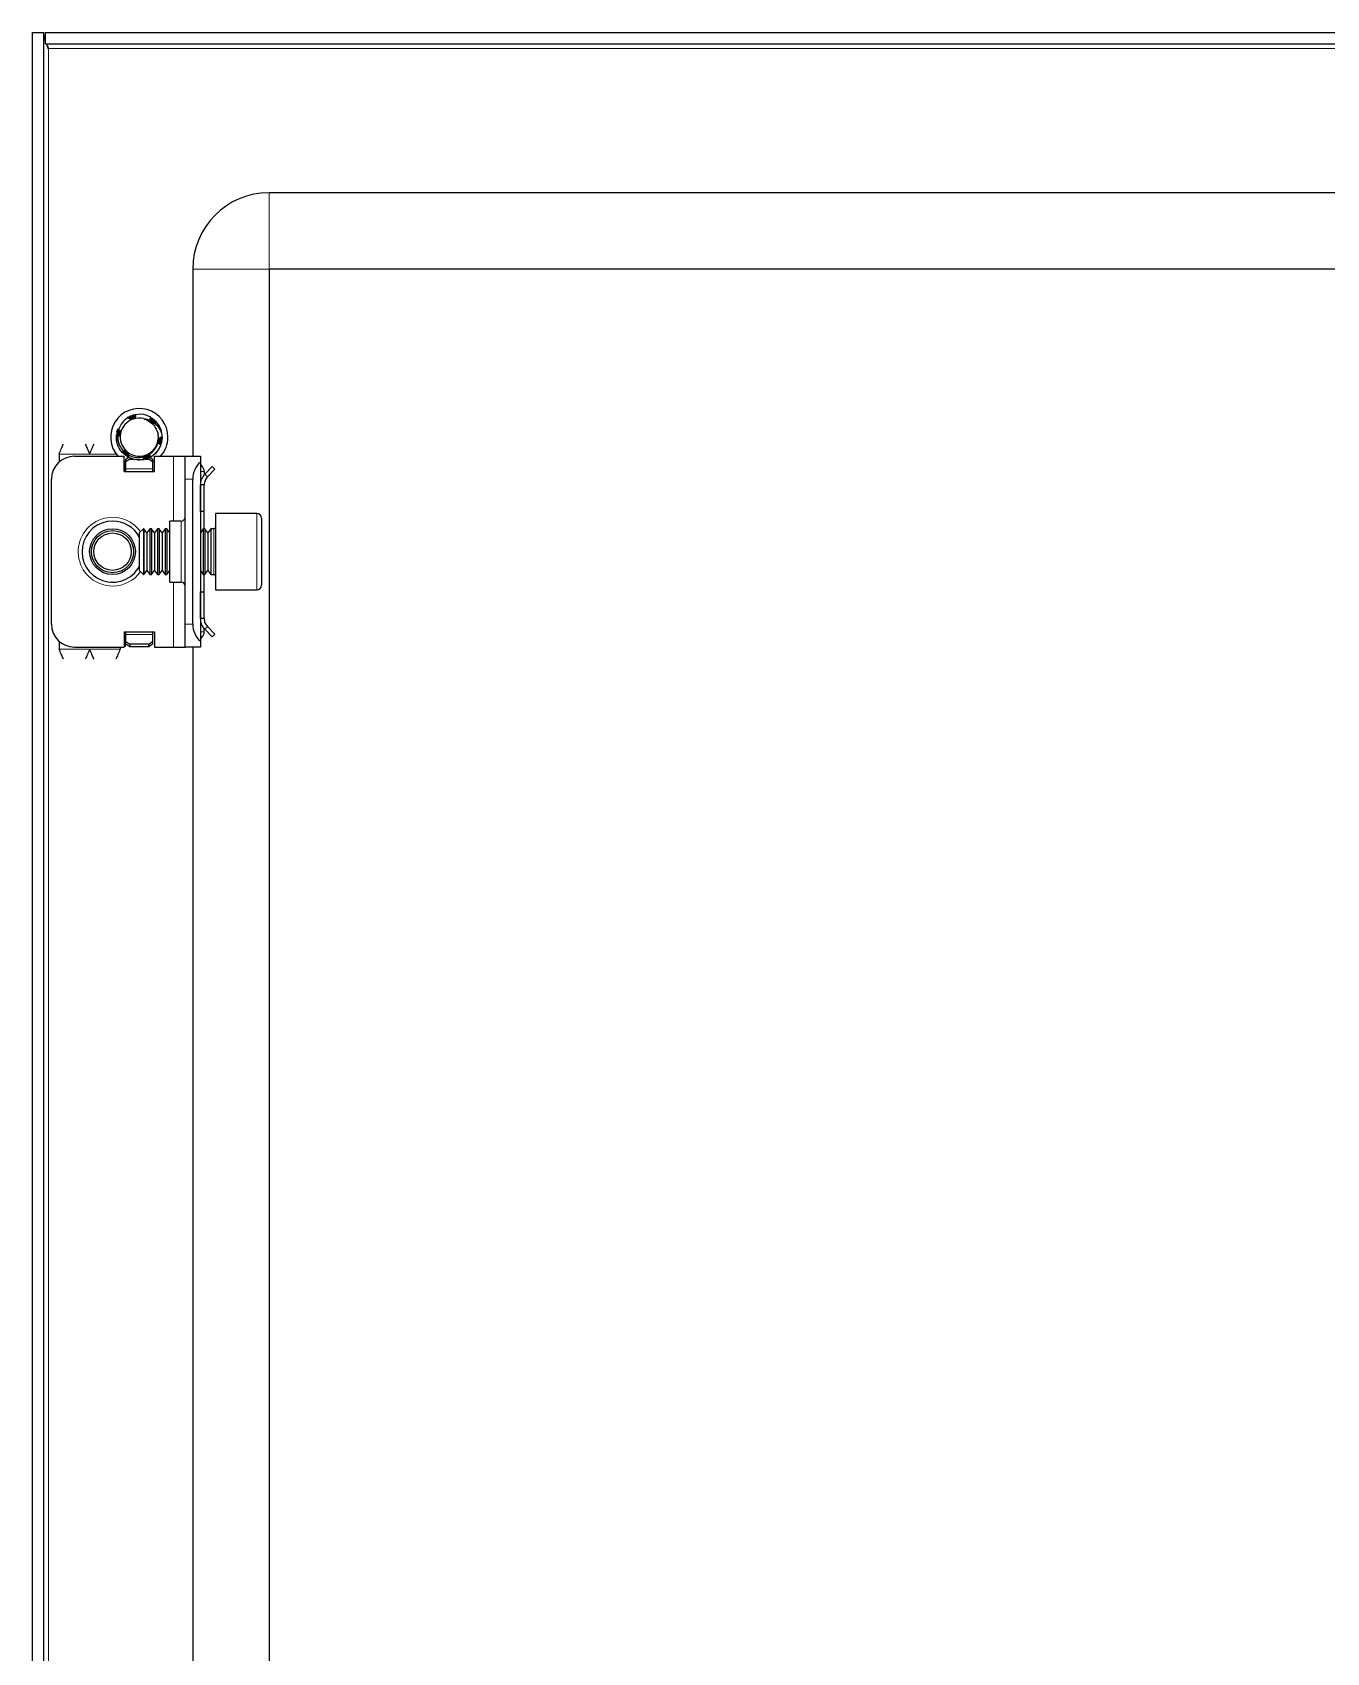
# Model space of a CAD drawing. Header units: millimetres. Extents: x -262 to 983, y -390 to 999.
# Drawn here: x 636.9 to 806.5, y 658.4 to 870.6 of the extents above; entities that cross this region are included whole.
import ezdxf

# ---------------------------------------------------------------- set-up
doc = ezdxf.new("R2010")
doc.units = ezdxf.units.MM

msp = doc.modelspace()

# ---------------------------------------------------------------- linework, layer by layer
at = {"color": 7, "linetype": 'Continuous', "lineweight": 25}
for p, q in [((636.93, 870.6), (638.43, 870.6)), ((636.93, -290.4), (636.93, 870.6)), ((638.43, -290.4), (638.43, 870.6)), ((638.63, 870.6), (981.23, 870.6)), ((638.63, 869.1), (638.63, 870.6)), ((638.63, 869.1), (981.23, 869.1)), ((951.93, 849.6), (667.93, 849.6)), ((657.93, 839.6), (657.93, 815.1)), ((667.93, 839.6), (667.93, -259.4)), ((951.93, 839.6), (667.93, 839.6)), ((649.31, 820.12), (649.51, 820.24)), ((649.48, 820.23), (649.44, 820.2)), ((649.48, 820.16), (649.44, 820.2)), ((649.48, 820.23), (649.71, 820.31)), ((649.66, 820.32), (649.62, 820.3)), ((649.86, 820.4), (649.81, 820.38)), ((649.86, 820.4), (650.08, 820.47)), ((650.05, 820.47), (650, 820.45)), ((650.24, 820.52), (650.19, 820.51)), ((651.13, 820.59), (650.38, 820.52)), ((652.62, 820.08), (652.58, 820.1)), ((652.79, 819.95), (652.75, 819.98)), ((652.95, 819.82), (652.91, 819.85)), ((653.09, 819.68), (653.06, 819.71)), ((653.09, 819.68), (653.21, 819.55)), ((653.2, 819.56), (653.19, 819.58)), ((647.93, 817.69), (647.96, 817.95)), ((647.93, 817.49), (647.96, 817.73)), ((647.93, 817.69), (647.93, 817.64)), ((647.93, 817.49), (647.93, 817.44)), ((647.94, 817.9), (647.94, 817.85)), ((647.95, 817.29), (647.95, 817.24)), ((647.97, 818.11), (647.96, 818.06)), ((647.97, 817.1), (647.98, 817.05)), ((648.01, 818.3), (648, 818.26)), ((648.01, 818.3), (648.09, 818.54)), ((648.01, 816.92), (648.02, 816.87)), ((648.06, 818.49), (648.05, 818.45)), ((653.22, 818.47), (653.39, 818.06)), ((653.92, 817.4), (653.86, 817.09)), ((653.87, 816.99), (653.88, 817.04)), ((653.9, 817.2), (653.91, 817.25)), ((653.92, 817.4), (653.93, 817.45)), ((653.93, 817.6), (653.93, 817.6)), ((640.43, 815.35), (640.43, 814.34)), ((642.43, 815.1), (648.93, 815.1)), ((648.06, 816.74), (648.07, 816.69)), ((648.11, 816.56), (648.12, 816.55)), ((648.7, 815.59), (648.73, 815.56)), ((648.84, 815.45), (648.87, 815.42)), ((648.93, 813.1), (648.93, 815.1)), ((648.99, 815.31), (649.03, 815.28)), ((649.15, 815.19), (649.19, 815.16)), ((649.18, 814.72), (649.52, 814.96)), ((649.32, 815.07), (649.36, 815.04)), ((649.5, 814.96), (649.36, 815.08)), ((649.5, 814.96), (649.5, 815.07)), ((649.5, 814.96), (649.54, 814.94)), ((650.03, 814.74), (649.83, 814.84)), ((649.85, 814.8), (649.9, 814.78)), ((651.91, 814.76), (651.72, 814.72)), ((652.27, 815.01), (652.68, 814.72)), ((652.93, 813.1), (652.93, 815.1)), ((652.93, 815.1), (655.43, 815.1)), ((653.2, 815.63), (653.03, 815.51)), ((653.17, 815.67), (653.05, 815.48)), ((653.7, 816.48), (653.6, 816.3)), ((653.71, 816.48), (653.61, 816.3)), ((653.76, 816.62), (653.78, 816.66)), ((653.82, 816.8), (653.83, 816.85)), ((655.43, 815.1), (656.93, 815.1)), ((656.93, 812.1), (656.93, 815.1)), ((656.93, 815.1), (658.93, 815.1)), ((658.93, 815.1), (658.93, 814.34)), ((649.13, 814.31), (648.93, 814.43)), ((648.93, 813.1), (652.93, 813.1)), ((649.13, 813.1), (649.13, 814.31)), ((649.68, 814.72), (649.18, 814.37)), ((649.18, 814.37), (649.18, 814.72)), ((649.18, 813.45), (649.18, 814.37)), ((649.18, 813.1), (649.18, 813.45)), ((649.68, 814.72), (650.08, 814.72)), ((650.03, 814.74), (650.07, 814.72)), ((650.21, 814.69), (650.25, 814.68)), ((651.38, 814.64), (651.2, 814.61)), ((651.53, 814.66), (651.57, 814.67)), ((651.77, 814.72), (652.18, 814.72)), ((652.68, 814.37), (652.18, 814.72)), ((652.68, 814.72), (652.68, 814.37)), ((652.93, 814.43), (652.68, 814.28)), ((652.68, 814.37), (652.68, 813.45)), ((652.68, 813.45), (652.68, 813.1)), ((658.93, 814.34), (658.93, 790.86)), ((658.93, 814.01), (659.14, 813.81)), ((659.43, 813.1), (659.43, 812.64)), ((659.51, 812.76), (660.49, 813.74)), ((659.87, 812.41), (659.51, 812.76)), ((659.87, 812.41), (660.84, 813.39)), ((660.49, 813.74), (660.84, 813.39)), ((639.43, 793.1), (639.43, 812.1)), ((656.93, 793.1), (656.93, 812.1)), ((657.93, 793.1), (657.93, 812.1)), ((659.43, 811.35), (658.93, 811.35)), ((658.93, 807.85), (658.93, 811.35)), ((659.43, 807.85), (659.43, 811.35)), ((656.43, 806.6), (654.93, 806.6)), ((654.93, 798.6), (654.93, 806.6)), ((659.43, 807.85), (658.93, 807.85)), ((659.43, 805.6), (659.43, 807.85)), ((666.33, 807.6), (660.93, 807.6)), ((660.93, 807.6), (660.93, 799.91)), ((666.93, 807), (666.93, 800.23)), ((651.48, 805.6), (650.93, 805.05)), ((650.93, 805.05), (650.93, 801.28)), ((651.54, 805.6), (651.48, 805.6)), ((651.48, 805.6), (651.48, 800.98)), ((651.93, 805.05), (651.54, 805.6)), ((651.54, 805.6), (651.54, 805.13)), ((651.54, 805.13), (651.54, 799.6)), ((652.32, 805.6), (651.93, 805.05)), ((651.93, 805.05), (651.93, 804.66)), ((651.93, 804.66), (651.93, 800.15)), ((652.54, 805.6), (652.32, 805.6)), ((652.32, 805.6), (652.32, 805.13)), ((652.32, 805.13), (652.32, 799.6)), ((652.93, 805.05), (652.54, 805.6)), ((652.54, 805.6), (652.54, 805.13)), ((652.54, 805.13), (652.54, 799.6)), ((653.32, 805.6), (652.93, 805.05)), ((652.93, 805.05), (652.93, 804.66)), ((652.93, 804.66), (652.93, 800.15)), ((653.54, 805.6), (653.32, 805.6)), ((653.32, 805.6), (653.32, 805.13)), ((653.32, 805.13), (653.32, 799.6)), ((653.93, 805.05), (653.54, 805.6)), ((653.54, 805.6), (653.54, 805.13)), ((653.54, 805.13), (653.54, 799.6)), ((654.32, 805.6), (653.93, 805.05)), ((653.93, 805.05), (653.93, 804.66)), ((653.93, 804.66), (653.93, 800.15)), ((654.54, 805.6), (654.32, 805.6)), ((654.32, 805.6), (654.32, 805.13)), ((654.32, 805.13), (654.32, 799.6)), ((654.93, 805.05), (654.54, 805.6)), ((654.54, 805.6), (654.54, 805.13)), ((654.54, 805.13), (654.54, 799.6)), ((659.32, 805.6), (658.93, 805.05)), ((659.54, 805.6), (659.32, 805.6)), ((659.32, 805.6), (659.32, 805.13)), ((659.32, 805.13), (659.32, 799.6)), ((659.93, 805.05), (659.54, 805.6)), ((659.54, 805.6), (659.54, 805.13)), ((659.54, 805.13), (659.54, 799.6)), ((660.32, 805.6), (659.93, 805.05)), ((659.93, 805.05), (659.93, 804.66)), ((659.93, 804.66), (659.93, 800.15)), ((660.68, 805.6), (660.32, 805.6)), ((660.32, 805.6), (660.32, 805.13)), ((660.32, 805.13), (660.32, 799.6)), ((650.93, 801.28), (650.93, 800.15)), ((650.93, 800.15), (651.48, 799.6)), ((651.48, 800.98), (651.48, 799.6)), ((651.54, 799.6), (651.93, 800.15)), ((651.93, 800.15), (652.32, 799.6)), ((652.54, 799.6), (652.93, 800.15)), ((652.93, 800.15), (653.32, 799.6)), ((653.54, 799.6), (653.93, 800.15)), ((653.93, 800.15), (654.32, 799.6)), ((654.54, 799.6), (654.93, 800.15)), ((658.93, 800.15), (659.32, 799.6)), ((659.54, 799.6), (659.93, 800.15)), ((659.93, 800.15), (660.32, 799.6)), ((660.93, 799.91), (660.93, 797.6)), ((666.93, 800.23), (666.93, 798.2)), ((651.48, 799.6), (651.54, 799.6)), ((652.32, 799.6), (652.54, 799.6)), ((653.32, 799.6), (653.54, 799.6)), ((654.32, 799.6), (654.54, 799.6)), ((654.93, 798.6), (656.43, 798.6)), ((659.32, 799.6), (659.54, 799.6)), ((659.43, 797.35), (659.43, 799.6)), ((660.32, 799.6), (660.68, 799.6)), ((658.93, 797.35), (659.43, 797.35)), ((658.93, 793.85), (658.93, 797.35)), ((659.43, 793.85), (659.43, 797.35)), ((660.93, 797.6), (666.33, 797.6)), ((659.43, 793.85), (658.93, 793.85)), ((648.93, 792.1), (648.93, 790.1)), ((648.93, 792.1), (652.93, 792.1)), ((649.13, 790.22), (649.13, 792.1)), ((649.18, 791.75), (649.18, 792.1)), ((649.18, 790.83), (649.18, 791.75)), ((652.68, 792.1), (652.68, 791.75)), ((652.68, 791.75), (652.68, 790.83)), ((652.93, 792.1), (652.93, 790.1)), ((656.93, 790.1), (656.93, 793.1)), ((659.43, 792.1), (659.43, 792.49)), ((659.87, 792.79), (659.51, 792.44)), ((659.51, 792.44), (660.49, 791.46)), ((659.87, 792.79), (660.84, 791.81)), ((660.49, 791.46), (660.84, 791.81)), ((640.43, 790.86), (640.43, 789.85)), ((642.43, 790.1), (648.93, 790.1)), ((648.43, 790.1), (648.43, 789.85)), ((648.93, 790.22), (649.13, 790.22)), ((649.18, 790.48), (649.18, 790.83)), ((649.18, 790.83), (649.68, 790.48)), ((649.68, 790.13), (649.18, 790.48)), ((649.68, 790.48), (649.68, 790.13)), ((652.18, 790.48), (649.68, 790.48)), ((652.18, 790.13), (649.68, 790.13)), ((652.18, 790.48), (652.68, 790.83)), ((652.18, 790.13), (652.18, 790.48)), ((652.68, 790.48), (652.18, 790.13)), ((652.68, 790.83), (652.68, 790.48)), ((652.93, 790.1), (655.43, 790.1)), ((655.43, 790.1), (656.93, 790.1)), ((658.93, 790.1), (656.93, 790.1)), ((657.93, 790.1), (657.93, 302.6)), ((659.14, 791.39), (658.93, 791.19)), ((658.93, 790.86), (658.93, 790.1))]:
    msp.add_line(p, q, dxfattribs=at)
at = {"color": 8, "linetype": 'Continuous', "lineweight": 18}
for p, q in [((639.03, -288.3), (639.03, 868.5)), ((639.03, 868.5), (980.83, 868.5)), ((667.93, 839.6), (667.93, 849.6)), ((667.93, 839.6), (657.93, 839.6)), ((640.43, 815.35), (644.43, 815.35)), ((644.43, 815.35), (647.93, 815.35)), ((655.43, 806.6), (655.43, 815.1)), ((652.68, 813.45), (649.18, 813.45)), ((658.93, 813.6), (659.14, 813.81)), ((658.93, 813.1), (659.43, 813.1)), ((657.93, 812.1), (656.93, 812.1)), ((656.43, 798.6), (656.43, 806.6)), ((666.33, 799.91), (666.33, 807.6)), ((660.68, 799.6), (660.68, 805.6)), ((666.33, 797.6), (666.33, 799.91)), ((655.43, 790.1), (655.43, 798.6)), ((649.18, 791.75), (652.68, 791.75)), ((656.93, 793.1), (657.93, 793.1)), ((658.93, 792.1), (659.43, 792.1)), ((658.93, 791.6), (659.14, 791.39)), ((640.43, 789.85), (644.43, 789.85)), ((648.43, 789.85), (644.43, 789.85))]:
    msp.add_line(p, q, dxfattribs=at)
at = {"color": 7, "linetype": 'Continuous', "lineweight": 25}
for radius in [3, 2.76, 2.45]:
    msp.add_circle((647.43, 802.6), radius, dxfattribs=at)
for centre, radius, start, end in [((667.93, 839.6), 10, 90, 180), ((650.93, 817.6), 3.75, 0, 221.8103), ((650.93, 817.6), 2.5, 108.5944, 168.5944), ((650.93, 817.6), 2.5, 75.8881, 108.5944), ((650.93, 817.6), 3, 59.9286, 86.2193), ((650.93, 817.6), 3, 360, 40.7437), ((650.93, 817.6), 2.5, 168.5944, 228.5944), ((650.93, 817.6), 2.5, 288.5944, 348.5944), ((650.93, 817.6), 2.5, 348.5944, 10.5165), ((650.93, 817.6), 3.75, 318.1897, 0), ((642.43, 812.1), 3, 90, 180), ((650.93, 817.6), 2.5, 228.5944, 288.5944), ((660.93, 812.1), 3, 131.8103, 180), ((658.43, 813.1), 1, 360, 45), ((647.43, 802.6), 4, 90, 331.045), ((647.43, 802.6), 4, 28.955, 90), ((656.43, 807.1), 0.5, 270, 0), ((666.33, 807), 0.6, 0, 90), ((660.68, 805.85), 0.25, 270, 0), ((656.43, 798.1), 0.5, 0, 90), ((660.68, 799.35), 0.25, 0, 90), ((666.33, 798.2), 0.6, 270, 360), ((642.43, 793.1), 3, 180, 270), ((660.93, 793.1), 3, 180, 228.1897), ((658.43, 792.1), 1, 315, 0)]:
    msp.add_arc(centre, radius, start, end, dxfattribs=at)
at = {"color": 8, "linetype": 'Continuous', "lineweight": 18}
for start, end in [(35.4622, 270), (270, 324.5378)]:
    msp.add_arc((647.43, 802.6), 4.5, start, end, dxfattribs=at)
at = {"color": 7, "linetype": 'Continuous', "lineweight": 25}
for points, knots in [([(638.63, 869.49), (638.62, 869.52), (638.48, 869.89), (638.45, 870.26), (638.43, 870.6)], [0, 0, 0, 0, 0.09093, 1, 1, 1, 1]), ([(639.03, 868.5), (638.94, 868.68), (638.85, 868.88), (638.78, 869.08), (638.77, 869.1)], [0, 0, 0, 0, 0.908361, 1, 1, 1, 1]), ([(649.47, 820.15), (649.39, 820.1), (649.05, 819.87), (648.55, 819.37), (648.33, 818.81), (648.23, 818.57)], [0, 0, 0, 0, 0.128781, 0.613629, 1, 1, 1, 1]), ([(650.13, 819.97), (650.12, 819.97), (650.07, 819.95), (649.99, 819.94), (649.9, 819.94), (649.81, 819.95), (649.72, 819.98), (649.64, 820.01), (649.56, 820.06), (649.51, 820.11), (649.48, 820.14), (649.47, 820.15)], [0, 0, 0, 0, 0.0429601, 0.1733, 0.2742626, 0.4010814, 0.5277159, 0.6542588, 0.7807587, 0.9368521, 1, 1, 1, 1]), ([(649.48, 820.23), (649.51, 820.21), (649.57, 820.17), (649.64, 820.1), (649.68, 820.04), (649.7, 820), (649.7, 819.99)], [0, 0, 0, 0, 0.319514, 0.608493, 0.891527, 1, 1, 1, 1]), ([(649.77, 819.96), (649.77, 819.96), (649.77, 820), (649.76, 820.07), (649.73, 820.16), (649.68, 820.24), (649.64, 820.28), (649.62, 820.3)], [0, 0, 0, 0, 0.0027902, 0.269575, 0.5363706, 0.7654988, 1, 1, 1, 1]), ([(649.66, 820.32), (649.69, 820.3), (649.75, 820.26), (649.81, 820.18), (649.85, 820.1), (649.88, 820.02), (649.88, 819.97), (649.88, 819.94)], [0, 0, 0, 0, 0.234253, 0.442787, 0.646465, 0.841043, 1, 1, 1, 1]), ([(649.92, 819.94), (649.92, 819.97), (649.93, 820.03), (649.92, 820.13), (649.9, 820.22), (649.86, 820.31), (649.83, 820.36), (649.81, 820.38)], [0, 0, 0, 0, 0.181695, 0.396783, 0.61186, 0.803681, 1, 1, 1, 1]), ([(649.86, 820.4), (649.88, 820.38), (649.93, 820.33), (649.98, 820.25), (650.01, 820.16), (650.03, 820.08), (650.03, 820.01), (650.02, 819.96), (650.02, 819.95)], [0, 0, 0, 0, 0.208724, 0.39105, 0.568219, 0.73683, 0.894853, 1, 1, 1, 1]), ([(650.04, 819.95), (650.04, 819.96), (650.06, 820), (650.08, 820.07), (650.08, 820.17), (650.07, 820.27), (650.05, 820.37), (650.02, 820.42), (650, 820.45)], [0, 0, 0, 0, 0.043388, 0.23288, 0.422274, 0.611632, 0.803279, 1, 1, 1, 1]), ([(650.05, 820.47), (650.07, 820.44), (650.11, 820.39), (650.15, 820.3), (650.17, 820.22), (650.17, 820.13), (650.16, 820.06), (650.14, 820), (650.13, 819.98), (650.12, 819.97)], [0, 0, 0, 0, 0.198483, 0.367712, 0.531083, 0.685778, 0.830503, 0.965152, 1, 1, 1, 1]), ([(650.38, 820.52), (650.39, 820.51), (650.41, 820.46), (650.43, 820.39), (650.43, 820.3), (650.41, 820.23), (650.37, 820.15), (650.31, 820.07), (650.22, 820), (650.16, 819.98), (650.13, 819.97)], [0, 0, 0, 0, 0.098631, 0.238541, 0.378532, 0.49895, 0.601027, 0.777401, 0.9101, 1, 1, 1, 1]), ([(650.15, 819.99), (650.16, 820.01), (650.19, 820.06), (650.22, 820.15), (650.24, 820.25), (650.24, 820.37), (650.21, 820.46), (650.19, 820.51)], [0, 0, 0, 0, 0.13286, 0.29106, 0.491007, 0.69089, 1, 1, 1, 1]), ([(650.24, 820.52), (650.25, 820.49), (650.28, 820.44), (650.31, 820.36), (650.31, 820.27), (650.31, 820.2), (650.28, 820.1), (650.24, 820.04), (650.21, 820.01)], [0, 0, 0, 0, 0.16279, 0.324686, 0.479688, 0.626058, 0.76302, 1, 1, 1, 1]), ([(650.23, 820.02), (650.24, 820.02), (650.27, 820.05), (650.3, 820.11), (650.34, 820.19), (650.38, 820.28), (650.39, 820.37), (650.39, 820.46), (650.38, 820.5), (650.38, 820.52)], [0, 0, 0, 0, 0.036757, 0.196192, 0.355485, 0.51469, 0.719746, 0.882005, 1, 1, 1, 1]), ([(651.54, 820.02), (651.82, 819.97), (652.12, 819.92), (652.39, 819.79), (652.39, 819.79)], [0, 0, 0, 0, 0.965671, 1, 1, 1, 1]), ([(651.54, 820.02), (651.63, 819.99), (651.77, 819.93), (651.9, 819.86), (651.94, 819.83)], [0, 0, 0, 0, 0.681733, 1, 1, 1, 1]), ([(651.94, 819.83), (652.01, 819.8), (652.33, 819.64), (652.84, 819.22), (653.09, 818.72), (653.22, 818.47)], [0, 0, 0, 0, 0.130652, 0.560007, 1, 1, 1, 1]), ([(652.39, 819.79), (652.39, 819.8), (652.38, 819.85), (652.37, 819.92), (652.37, 820.01), (652.39, 820.11), (652.42, 820.17), (652.43, 820.2)], [0, 0, 0, 0, 0.113604, 0.31095, 0.508229, 0.75166, 1, 1, 1, 1]), ([(652.45, 820.19), (652.45, 820.15), (652.45, 820.08), (652.42, 819.98), (652.4, 819.92), (652.38, 819.9), (652.38, 819.9)], [0, 0, 0, 0, 0.357139, 0.680979, 0.998183, 1, 1, 1, 1]), ([(652.39, 819.81), (652.41, 819.83), (652.46, 819.87), (652.51, 819.94), (652.56, 820.02), (652.57, 820.07), (652.58, 820.1)], [0, 0, 0, 0, 0.228254, 0.510351, 0.752319, 1, 1, 1, 1]), ([(653, 819.38), (652.98, 819.38), (652.94, 819.37), (652.85, 819.36), (652.75, 819.37), (652.66, 819.41), (652.58, 819.46), (652.5, 819.55), (652.43, 819.66), (652.41, 819.75), (652.39, 819.79)], [0, 0, 0, 0, 0.0736464, 0.1695635, 0.351373, 0.4388934, 0.519676, 0.6829056, 0.8511995, 1, 1, 1, 1]), ([(652.62, 820.08), (652.62, 820.04), (652.61, 819.97), (652.58, 819.88), (652.53, 819.8), (652.48, 819.74), (652.44, 819.71), (652.42, 819.7)], [0, 0, 0, 0, 0.240212, 0.454711, 0.664287, 0.864517, 1, 1, 1, 1]), ([(652.44, 819.66), (652.46, 819.67), (652.52, 819.7), (652.6, 819.76), (652.66, 819.82), (652.72, 819.9), (652.74, 819.96), (652.75, 819.98)], [0, 0, 0, 0, 0.172104, 0.391099, 0.610089, 0.802801, 1, 1, 1, 1]), ([(652.79, 819.95), (652.78, 819.92), (652.77, 819.85), (652.72, 819.76), (652.67, 819.69), (652.61, 819.64), (652.55, 819.6), (652.5, 819.59), (652.49, 819.58)], [0, 0, 0, 0, 0.209239, 0.392702, 0.571062, 0.740844, 0.899958, 1, 1, 1, 1]), ([(652.5, 819.56), (652.51, 819.56), (652.55, 819.57), (652.63, 819.59), (652.72, 819.64), (652.79, 819.7), (652.86, 819.77), (652.89, 819.82), (652.91, 819.85)], [0, 0, 0, 0, 0.0505, 0.241124, 0.431653, 0.622154, 0.808692, 1, 1, 1, 1]), ([(652.95, 819.82), (652.94, 819.79), (652.91, 819.72), (652.86, 819.65), (652.8, 819.58), (652.73, 819.54), (652.65, 819.51), (652.6, 819.49), (652.57, 819.49), (652.56, 819.49)], [0, 0, 0, 0, 0.198035, 0.367663, 0.531495, 0.686664, 0.831818, 0.981917, 1, 1, 1, 1]), ([(652.58, 819.48), (652.58, 819.48), (652.61, 819.48), (652.68, 819.49), (652.77, 819.51), (652.85, 819.54), (652.92, 819.58), (653, 819.64), (653.04, 819.69), (653.06, 819.71)], [0, 0, 0, 0, 0.018281, 0.175639, 0.332896, 0.490097, 0.647274, 0.821632, 1, 1, 1, 1]), ([(653.09, 819.68), (653.08, 819.66), (653.05, 819.6), (652.99, 819.54), (652.92, 819.49), (652.85, 819.45), (652.77, 819.43), (652.7, 819.42), (652.65, 819.43), (652.62, 819.44)], [0, 0, 0, 0, 0.159446, 0.318034, 0.469983, 0.61348, 0.747649, 0.872856, 1, 1, 1, 1]), ([(652.64, 819.43), (652.67, 819.42), (652.73, 819.41), (652.81, 819.41), (652.89, 819.42), (652.97, 819.44), (653.08, 819.49), (653.15, 819.54), (653.19, 819.58)], [0, 0, 0, 0, 0.149407, 0.278563, 0.407661, 0.536722, 0.727045, 1, 1, 1, 1]), ([(653.2, 819.56), (653.19, 819.53), (653.15, 819.49), (653.09, 819.43), (653.04, 819.4), (653, 819.38), (653, 819.38)], [0, 0, 0, 0, 0.315056, 0.630194, 0.945514, 1, 1, 1, 1]), ([(653, 819.38), (653.02, 819.36), (653.27, 819.14), (653.61, 818.68), (653.86, 818.07), (653.91, 817.72), (653.93, 817.6)], [0, 0, 0, 0, 0.050685, 0.485619, 0.826643, 1, 1, 1, 1]), ([(647.93, 817.69), (647.96, 817.71), (648.02, 817.74), (648.12, 817.76), (648.21, 817.77), (648.26, 817.76), (648.28, 817.76)], [0, 0, 0, 0, 0.2937792, 0.5589816, 0.8184942, 1, 1, 1, 1]), ([(648.16, 817.67), (648.14, 817.67), (648.09, 817.68), (648.01, 817.67), (647.96, 817.65), (647.93, 817.64)], [0, 0, 0, 0, 0.236131, 0.613435, 1, 1, 1, 1]), ([(648.7, 815.59), (648.58, 815.74), (648.3, 816.09), (648.01, 816.75), (647.96, 817.26), (647.93, 817.51)], [0, 0, 0, 0, 0.274163, 0.639603, 1, 1, 1, 1]), ([(647.94, 817.9), (647.98, 817.91), (648.04, 817.94), (648.14, 817.95), (648.23, 817.95), (648.31, 817.93), (648.37, 817.91), (648.39, 817.89), (648.39, 817.89)], [0, 0, 0, 0, 0.227908, 0.430276, 0.627707, 0.816134, 0.99284, 1, 1, 1, 1]), ([(648.32, 817.8), (648.32, 817.8), (648.28, 817.83), (648.21, 817.85), (648.12, 817.87), (648.03, 817.87), (647.97, 817.86), (647.94, 817.85)], [0, 0, 0, 0, 0.0501556, 0.3045132, 0.5588802, 0.7769031, 1, 1, 1, 1]), ([(648.04, 816.86), (648.02, 816.9), (647.96, 817.05), (647.95, 817.21), (647.94, 817.33)], [0, 0, 0, 0, 0.28291, 1, 1, 1, 1]), ([(648.41, 817.92), (648.38, 817.94), (648.33, 817.98), (648.24, 818.02), (648.15, 818.05), (648.06, 818.06), (647.99, 818.06), (647.96, 818.06)], [0, 0, 0, 0, 0.19243, 0.403622, 0.614801, 0.805152, 1, 1, 1, 1]), ([(647.97, 818.11), (648.01, 818.11), (648.07, 818.13), (648.17, 818.13), (648.26, 818.12), (648.33, 818.09), (648.4, 818.05), (648.43, 818.02), (648.45, 818)], [0, 0, 0, 0, 0.205811, 0.38496, 0.558827, 0.724121, 0.878934, 1, 1, 1, 1]), ([(648.43, 818.05), (648.41, 818.07), (648.37, 818.12), (648.29, 818.18), (648.2, 818.22), (648.1, 818.25), (648.04, 818.26), (648, 818.26)], [0, 0, 0, 0, 0.183111, 0.381533, 0.579913, 0.787111, 1, 1, 1, 1]), ([(648.01, 818.3), (648.05, 818.31), (648.11, 818.32), (648.21, 818.3), (648.29, 818.28), (648.36, 818.24), (648.42, 818.19), (648.45, 818.15), (648.46, 818.13)], [0, 0, 0, 0, 0.207037, 0.38272, 0.55212, 0.712365, 0.86221, 1, 1, 1, 1]), ([(648.47, 818.14), (648.46, 818.16), (648.44, 818.2), (648.38, 818.27), (648.31, 818.34), (648.23, 818.39), (648.14, 818.43), (648.08, 818.44), (648.05, 818.45)], [0, 0, 0, 0, 0.112687, 0.266978, 0.464332, 0.661607, 0.829157, 1, 1, 1, 1]), ([(648.06, 818.43), (648.06, 818.45), (648.08, 818.57), (648.13, 818.67), (648.17, 818.75)], [0, 0, 0, 0, 0.218168, 1, 1, 1, 1]), ([(648.06, 818.49), (648.09, 818.49), (648.15, 818.49), (648.24, 818.47), (648.31, 818.43), (648.38, 818.38), (648.43, 818.32), (648.46, 818.27), (648.48, 818.23), (648.48, 818.21)], [0, 0, 0, 0, 0.164802, 0.328662, 0.485343, 0.633184, 0.771489, 0.900657, 1, 1, 1, 1]), ([(648.48, 818.09), (648.47, 818.07), (648.45, 817.99), (648.4, 817.89), (648.33, 817.8), (648.26, 817.74), (648.19, 817.69), (648.14, 817.66), (648.1, 817.64), (648.09, 817.64)], [0, 0, 0, 0, 0.125166, 0.336769, 0.488675, 0.640371, 0.791962, 0.943503, 1, 1, 1, 1]), ([(648.09, 817.64), (648.1, 817.57), (648.11, 817.17), (648.29, 816.5), (648.66, 816.03), (648.83, 815.8)], [0, 0, 0, 0, 0.108003, 0.585763, 1, 1, 1, 1]), ([(648.23, 818.57), (648.23, 818.57), (648.26, 818.56), (648.31, 818.53), (648.38, 818.48), (648.42, 818.43), (648.46, 818.35), (648.49, 818.25), (648.49, 818.15), (648.48, 818.1), (648.48, 818.09)], [0, 0, 0, 0, 0.022761, 0.192243, 0.346896, 0.477535, 0.588677, 0.783334, 0.968624, 1, 1, 1, 1]), ([(648.5, 818.17), (648.49, 818.2), (648.48, 818.26), (648.44, 818.35), (648.39, 818.42), (648.33, 818.49), (648.28, 818.54), (648.24, 818.56), (648.23, 818.57)], [0, 0, 0, 0, 0.182737, 0.363423, 0.543947, 0.724373, 0.904747, 1, 1, 1, 1]), ([(652.09, 815.24), (652.15, 815.28), (652.47, 815.46), (652.97, 815.93), (653.28, 816.51), (653.36, 816.85), (653.38, 816.91)], [0, 0, 0, 0, 0.104785, 0.513079, 0.918136, 1, 1, 1, 1]), ([(653.38, 816.91), (653.37, 816.95), (653.36, 817.01), (653.37, 817.08), (653.38, 817.11)], [0, 0, 0, 0, 0.544473, 1, 1, 1, 1]), ([(653.82, 816.8), (653.79, 816.8), (653.73, 816.8), (653.64, 816.81), (653.56, 816.84), (653.5, 816.89), (653.44, 816.94), (653.4, 816.99), (653.38, 817.03), (653.37, 817.05)], [0, 0, 0, 0, 0.165667, 0.330522, 0.488809, 0.638525, 0.778629, 0.909213, 1, 1, 1, 1]), ([(653.76, 816.62), (653.74, 816.62), (653.68, 816.63), (653.6, 816.66), (653.53, 816.7), (653.47, 816.76), (653.43, 816.82), (653.39, 816.88), (653.37, 816.93), (653.37, 816.97), (653.37, 816.98)], [0, 0, 0, 0, 0.154027, 0.307095, 0.452862, 0.590123, 0.718565, 0.838856, 0.95247, 1, 1, 1, 1]), ([(653.38, 817.11), (653.38, 817.11), (653.39, 817.16), (653.41, 817.22), (653.43, 817.26), (653.44, 817.27)], [0, 0, 0, 0, 0.157682, 0.80304, 1, 1, 1, 1]), ([(653.44, 817.27), (653.44, 817.38), (653.46, 817.64), (653.41, 817.9), (653.39, 818.06)], [0, 0, 0, 0, 0.408521, 1, 1, 1, 1]), ([(653.4, 817.1), (653.42, 817.08), (653.45, 817.04), (653.51, 816.98), (653.58, 816.93), (653.66, 816.89), (653.74, 816.86), (653.8, 816.85), (653.83, 816.85)], [0, 0, 0, 0, 0.137266, 0.30795, 0.478578, 0.649185, 0.822833, 1, 1, 1, 1]), ([(653.4, 816.96), (653.41, 816.95), (653.43, 816.91), (653.48, 816.84), (653.55, 816.77), (653.63, 816.72), (653.7, 816.68), (653.75, 816.67), (653.78, 816.66)], [0, 0, 0, 0, 0.076151, 0.276704, 0.47712, 0.677473, 0.837574, 1, 1, 1, 1]), ([(653.41, 817.25), (653.42, 817.24), (653.45, 817.2), (653.51, 817.15), (653.6, 817.1), (653.69, 817.06), (653.78, 817.04), (653.84, 817.04), (653.88, 817.04)], [0, 0, 0, 0, 0.069872, 0.258455, 0.446951, 0.635422, 0.81547, 1, 1, 1, 1]), ([(653.87, 816.99), (653.83, 816.99), (653.77, 816.98), (653.67, 816.98), (653.59, 817), (653.51, 817.04), (653.45, 817.08), (653.42, 817.11), (653.41, 817.13)], [0, 0, 0, 0, 0.208898, 0.388587, 0.562428, 0.727295, 0.881578, 1, 1, 1, 1]), ([(653.9, 817.2), (653.87, 817.19), (653.8, 817.16), (653.71, 817.16), (653.62, 817.17), (653.53, 817.19), (653.47, 817.22), (653.44, 817.25), (653.43, 817.26)], [0, 0, 0, 0, 0.214065, 0.402363, 0.585629, 0.760234, 0.923894, 1, 1, 1, 1]), ([(653.44, 817.31), (653.45, 817.33), (653.46, 817.36), (653.5, 817.41), (653.56, 817.46), (653.62, 817.51), (653.7, 817.56), (653.78, 817.58), (653.86, 817.6), (653.91, 817.6), (653.93, 817.6)], [0, 0, 0, 0, 0.060221, 0.18113, 0.301988, 0.42281, 0.589437, 0.75603, 0.87711, 1, 1, 1, 1]), ([(653.47, 817.36), (653.49, 817.34), (653.54, 817.3), (653.63, 817.26), (653.73, 817.24), (653.82, 817.23), (653.88, 817.24), (653.91, 817.25)], [0, 0, 0, 0, 0.1891735, 0.4046974, 0.6202202, 0.8079351, 1, 1, 1, 1]), ([(653.92, 817.4), (653.89, 817.39), (653.83, 817.36), (653.73, 817.34), (653.64, 817.34), (653.56, 817.36), (653.51, 817.38), (653.49, 817.39)], [0, 0, 0, 0, 0.235039, 0.445532, 0.651268, 0.847853, 1, 1, 1, 1]), ([(653.57, 817.47), (653.6, 817.46), (653.66, 817.44), (653.75, 817.43), (653.84, 817.43), (653.9, 817.45), (653.93, 817.45)], [0, 0, 0, 0, 0.237597, 0.5167288, 0.7555275, 1, 1, 1, 1]), ([(653.93, 817.61), (653.9, 817.59), (653.84, 817.56), (653.74, 817.53), (653.68, 817.53), (653.66, 817.53)], [0, 0, 0, 0, 0.371226, 0.708872, 1, 1, 1, 1]), ([(653.87, 816.99), (653.86, 816.94), (653.84, 816.86), (653.81, 816.79), (653.8, 816.76)], [0, 0, 0, 0, 0.657988, 1, 1, 1, 1]), ([(653.93, 817.61), (653.93, 817.56), (653.93, 817.48), (653.92, 817.4), (653.91, 817.38)], [0, 0, 0, 0, 0.6598587, 1, 1, 1, 1]), ([(640.43, 815.35), (640.52, 815.59), (640.72, 816.08), (640.91, 816.48), (641, 816.67)], [0, 0, 0, 0, 0.502065, 1, 1, 1, 1]), ([(643.86, 816.66), (643.94, 816.51), (644.11, 816.16), (644.3, 815.67), (644.41, 815.39), (644.43, 815.35)], [0, 0, 0, 0, 0.415483, 0.917152, 1, 1, 1, 1]), ([(644.43, 815.35), (644.52, 815.59), (644.72, 816.08), (644.91, 816.48), (645, 816.67)], [0, 0, 0, 0, 0.502065, 1, 1, 1, 1]), ([(648.24, 816.3), (648.22, 816.33), (648.13, 816.47), (648.08, 816.63), (648.05, 816.76)], [0, 0, 0, 0, 0.192577, 1, 1, 1, 1]), ([(648.62, 815.72), (648.58, 815.76), (648.44, 815.89), (648.35, 816.07), (648.28, 816.19)], [0, 0, 0, 0, 0.2887074, 1, 1, 1, 1]), ([(648.7, 815.59), (648.72, 815.61), (648.75, 815.66), (648.82, 815.72), (648.89, 815.76), (648.96, 815.79), (649.03, 815.81), (649.1, 815.81), (649.13, 815.8), (649.15, 815.79)], [0, 0, 0, 0, 0.169226, 0.337427, 0.497935, 0.649179, 0.790582, 0.922688, 1, 1, 1, 1]), ([(649.3, 815.74), (649.28, 815.75), (649.24, 815.76), (649.14, 815.76), (649.02, 815.74), (648.91, 815.7), (648.82, 815.64), (648.76, 815.59), (648.73, 815.56)], [0, 0, 0, 0, 0.062604, 0.195119, 0.461979, 0.621574, 0.781143, 1, 1, 1, 1]), ([(648.83, 815.8), (648.83, 815.81), (648.86, 815.82), (648.91, 815.84), (649, 815.85), (649.1, 815.83), (649.21, 815.78), (649.26, 815.74), (649.28, 815.73)], [0, 0, 0, 0, 0.0458661, 0.2307436, 0.3874614, 0.6582461, 0.861978, 1, 1, 1, 1]), ([(649.19, 815.79), (649.16, 815.8), (649.1, 815.82), (649.01, 815.83), (648.91, 815.82), (648.86, 815.81), (648.83, 815.8)], [0, 0, 0, 0, 0.2517951, 0.502165, 0.752314, 1, 1, 1, 1]), ([(648.84, 815.45), (648.85, 815.48), (648.88, 815.54), (648.94, 815.61), (649, 815.67), (649.08, 815.71), (649.16, 815.74), (649.22, 815.74), (649.26, 815.74)], [0, 0, 0, 0, 0.194636, 0.358964, 0.517123, 0.666522, 0.806184, 1, 1, 1, 1]), ([(649.29, 815.68), (649.25, 815.67), (649.19, 815.66), (649.09, 815.62), (649.01, 815.57), (648.93, 815.5), (648.89, 815.45), (648.87, 815.42)], [0, 0, 0, 0, 0.190996, 0.383798, 0.576553, 0.78528, 1, 1, 1, 1]), ([(648.99, 815.31), (649, 815.35), (649.02, 815.41), (649.07, 815.5), (649.12, 815.56), (649.19, 815.61), (649.25, 815.65), (649.28, 815.65), (649.3, 815.65)], [0, 0, 0, 0, 0.219212, 0.409339, 0.593597, 0.768568, 0.932394, 1, 1, 1, 1]), ([(649.39, 815.59), (649.39, 815.59), (649.35, 815.59), (649.29, 815.56), (649.2, 815.5), (649.13, 815.44), (649.07, 815.37), (649.04, 815.31), (649.03, 815.28)], [0, 0, 0, 0, 0.002693, 0.20821, 0.413641, 0.619057, 0.807274, 1, 1, 1, 1]), ([(649.15, 815.19), (649.16, 815.22), (649.17, 815.29), (649.21, 815.38), (649.26, 815.45), (649.32, 815.51), (649.37, 815.55), (649.4, 815.56), (649.4, 815.57)], [0, 0, 0, 0, 0.222831, 0.420099, 0.612409, 0.79585, 0.967895, 1, 1, 1, 1]), ([(649.45, 815.47), (649.43, 815.46), (649.39, 815.44), (649.33, 815.39), (649.27, 815.32), (649.22, 815.24), (649.2, 815.18), (649.19, 815.16)], [0, 0, 0, 0, 0.084965, 0.329338, 0.573716, 0.784411, 1, 1, 1, 1]), ([(649.28, 815.73), (649.28, 815.72), (649.32, 815.68), (649.37, 815.62), (649.42, 815.54), (649.45, 815.45), (649.48, 815.36), (649.48, 815.31), (649.48, 815.28)], [0, 0, 0, 0, 0.066273, 0.267344, 0.423096, 0.618734, 0.814089, 1, 1, 1, 1]), ([(649.32, 815.07), (649.32, 815.1), (649.33, 815.17), (649.36, 815.27), (649.4, 815.35), (649.44, 815.4), (649.46, 815.42), (649.46, 815.42)], [0, 0, 0, 0, 0.275174, 0.522846, 0.765225, 0.99702, 1, 1, 1, 1]), ([(649.48, 815.28), (649.46, 815.26), (649.42, 815.21), (649.38, 815.13), (649.37, 815.07), (649.36, 815.04)], [0, 0, 0, 0, 0.351509, 0.671861, 1, 1, 1, 1]), ([(649.48, 815.28), (649.55, 815.25), (649.87, 815.07), (650.54, 814.89), (651.16, 814.93), (651.46, 815), (651.46, 815)], [0, 0, 0, 0, 0.102158, 0.551599, 0.99962, 1, 1, 1, 1]), ([(649.56, 815.26), (649.56, 815.25), (649.56, 815.22), (649.55, 815.15), (649.53, 815.06), (649.5, 815), (649.48, 814.97)], [0, 0, 0, 0, 0.058255, 0.305509, 0.64716, 1, 1, 1, 1]), ([(651.53, 814.66), (651.5, 814.65), (651.18, 814.59), (650.54, 814.58), (649.88, 814.77), (649.55, 814.94), (649.48, 814.97)], [0, 0, 0, 0, 0.044285, 0.46488, 0.894202, 1, 1, 1, 1]), ([(651.46, 815), (651.47, 815.01), (651.49, 815.06), (651.55, 815.14), (651.64, 815.2), (651.7, 815.22), (651.73, 815.23)], [0, 0, 0, 0, 0.153621, 0.528305, 0.811762, 1, 1, 1, 1]), ([(651.6, 815.17), (651.58, 815.15), (651.53, 815.11), (651.49, 815.05), (651.47, 815.01), (651.46, 815)], [0, 0, 0, 0, 0.41332, 0.833507, 1, 1, 1, 1]), ([(651.53, 814.66), (651.52, 814.69), (651.49, 814.74), (651.48, 814.82), (651.48, 814.91), (651.49, 814.98), (651.52, 815.07), (651.57, 815.13), (651.6, 815.16)], [0, 0, 0, 0, 0.162579, 0.32416, 0.478216, 0.623372, 0.759205, 1, 1, 1, 1]), ([(651.64, 815.16), (651.64, 815.16), (651.6, 815.12), (651.57, 815.03), (651.55, 814.92), (651.54, 814.83), (651.55, 814.75), (651.56, 814.7), (651.57, 814.67)], [0, 0, 0, 0, 0.001313, 0.309582, 0.493731, 0.677835, 0.837663, 1, 1, 1, 1]), ([(651.71, 814.7), (651.69, 814.73), (651.66, 814.79), (651.63, 814.88), (651.61, 814.96), (651.62, 815.04), (651.64, 815.12), (651.66, 815.17), (651.68, 815.2), (651.69, 815.21)], [0, 0, 0, 0, 0.195461, 0.359649, 0.517607, 0.666788, 0.806268, 0.936243, 1, 1, 1, 1]), ([(651.75, 815.2), (651.74, 815.18), (651.72, 815.13), (651.7, 815.05), (651.7, 814.96), (651.71, 814.85), (651.74, 814.77), (651.76, 814.72)], [0, 0, 0, 0, 0.12511, 0.303759, 0.482355, 0.660934, 1, 1, 1, 1]), ([(651.73, 815.23), (651.74, 815.23), (651.79, 815.25), (651.87, 815.26), (651.96, 815.26), (652.03, 815.25), (652.08, 815.24), (652.09, 815.24)], [0, 0, 0, 0, 0.099011, 0.388276, 0.61301, 0.895384, 1, 1, 1, 1]), ([(651.91, 814.76), (651.88, 814.79), (651.84, 814.84), (651.79, 814.93), (651.77, 815.01), (651.76, 815.09), (651.76, 815.16), (651.77, 815.2), (651.78, 815.22)], [0, 0, 0, 0, 0.213002, 0.396975, 0.575181, 0.744364, 0.902779, 1, 1, 1, 1]), ([(651.88, 815.26), (651.88, 815.26), (651.86, 815.22), (651.85, 815.15), (651.85, 815.05), (651.87, 814.95), (651.9, 814.86), (651.94, 814.81), (651.95, 814.78)], [0, 0, 0, 0, 0.019058, 0.219488, 0.419831, 0.620151, 0.807785, 1, 1, 1, 1]), ([(652.1, 814.84), (652.07, 814.86), (652.02, 814.91), (651.96, 814.99), (651.92, 815.07), (651.9, 815.15), (651.9, 815.22), (651.9, 815.25), (651.91, 815.26)], [0, 0, 0, 0, 0.218347, 0.41099, 0.598711, 0.777744, 0.945667, 1, 1, 1, 1]), ([(652.1, 814.84), (652.08, 814.83), (652.02, 814.8), (651.95, 814.79), (651.91, 814.78)], [0, 0, 0, 0, 0.301025, 1, 1, 1, 1]), ([(651.91, 814.76), (651.91, 814.77), (651.93, 814.77), (651.94, 814.78), (651.95, 814.78)], [0, 0, 0, 0, 0.4765794, 1, 1, 1, 1]), ([(652.01, 815.25), (652.01, 815.24), (652, 815.18), (652.02, 815.1), (652.05, 815.01), (652.09, 814.93), (652.13, 814.88), (652.14, 814.86)], [0, 0, 0, 0, 0.114393, 0.350182, 0.585971, 0.790611, 1, 1, 1, 1]), ([(652.29, 814.93), (652.26, 814.95), (652.2, 814.99), (652.13, 815.06), (652.09, 815.14), (652.06, 815.2), (652.06, 815.24), (652.05, 815.25)], [0, 0, 0, 0, 0.260762, 0.494805, 0.723794, 0.94279, 1, 1, 1, 1]), ([(652.1, 814.84), (652.11, 814.84), (652.12, 814.85), (652.14, 814.85), (652.14, 814.86)], [0, 0, 0, 0, 0.476486, 1, 1, 1, 1]), ([(652.11, 815.28), (652.12, 815.28), (652.16, 815.27), (652.23, 815.24), (652.3, 815.19), (652.39, 815.12), (652.43, 815.05), (652.45, 815.02)], [0, 0, 0, 0, 0.084477, 0.253367, 0.470159, 0.686909, 1, 1, 1, 1]), ([(652.17, 815.23), (652.18, 815.21), (652.19, 815.16), (652.22, 815.09), (652.27, 815.01), (652.31, 814.97), (652.33, 814.95)], [0, 0, 0, 0, 0.154183, 0.462567, 0.728091, 1, 1, 1, 1]), ([(652.47, 815.02), (652.44, 815.04), (652.38, 815.08), (652.3, 815.15), (652.27, 815.2), (652.25, 815.22)], [0, 0, 0, 0, 0.362858, 0.693435, 1, 1, 1, 1]), ([(652.29, 814.93), (652.29, 814.93), (652.31, 814.94), (652.32, 814.94), (652.33, 814.95)], [0, 0, 0, 0, 0.477867, 1, 1, 1, 1]), ([(653.76, 816.62), (653.56, 816.2), (653.24, 815.55), (652.65, 815.15), (652.45, 815.02)], [0, 0, 0, 0, 0.657042, 1, 1, 1, 1]), ([(652.64, 815.13), (652.62, 815.12), (652.57, 815.09), (652.52, 815.07), (652.47, 815.05)], [0, 0, 0, 0, 0.230751, 1, 1, 1, 1]), ([(652.47, 815.02), (652.47, 815.03), (652.49, 815.04), (652.5, 815.05), (652.51, 815.05)], [0, 0, 0, 0, 0.480194, 1, 1, 1, 1]), ([(652.64, 815.13), (652.64, 815.14), (652.65, 815.15), (652.67, 815.16), (652.67, 815.16)], [0, 0, 0, 0, 0.482687, 1, 1, 1, 1]), ([(652.79, 815.25), (652.8, 815.25), (652.81, 815.26), (652.82, 815.27), (652.83, 815.28)], [0, 0, 0, 0, 0.484546, 1, 1, 1, 1]), ([(653.48, 816.08), (653.46, 816.03), (653.36, 815.73), (653.11, 815.52), (652.91, 815.34)], [0, 0, 0, 0, 0.171865, 1, 1, 1, 1]), ([(652.94, 815.37), (652.94, 815.38), (652.95, 815.39), (652.96, 815.4), (652.97, 815.4)], [0, 0, 0, 0, 0.485158, 1, 1, 1, 1]), ([(653.07, 815.5), (653.08, 815.5), (653.09, 815.52), (653.1, 815.53), (653.1, 815.53)], [0, 0, 0, 0, 0.4842322, 1, 1, 1, 1]), ([(653.56, 816.21), (653.53, 816.14), (653.45, 815.93), (653.29, 815.77), (653.18, 815.66)], [0, 0, 0, 0, 0.3337892, 1, 1, 1, 1]), ([(653.2, 815.63), (653.2, 815.64), (653.22, 815.66), (653.23, 815.68), (653.24, 815.69)], [0, 0, 0, 0, 0.296796, 1, 1, 1, 1]), ([(653.69, 816.49), (653.68, 816.43), (653.65, 816.3), (653.58, 816.19), (653.54, 816.13)], [0, 0, 0, 0, 0.462482, 1, 1, 1, 1]), ([(650.41, 814.66), (650.37, 814.66), (650.22, 814.67), (650.09, 814.72), (650, 814.75)], [0, 0, 0, 0, 0.3173854, 1, 1, 1, 1]), ([(651.1, 814.63), (651.03, 814.62), (650.86, 814.59), (650.69, 814.61), (650.59, 814.62)], [0, 0, 0, 0, 0.399625, 1, 1, 1, 1]), ([(651.71, 814.7), (651.72, 814.71), (651.74, 814.71), (651.75, 814.72), (651.76, 814.72)], [0, 0, 0, 0, 0.4789775, 1, 1, 1, 1]), ([(659.51, 812.76), (659.36, 812.58), (659.06, 812.2), (658.94, 811.67), (658.93, 811.39), (658.93, 811.35)], [0, 0, 0, 0, 0.461863, 0.923726, 1, 1, 1, 1]), ([(659.87, 812.41), (659.75, 812.26), (659.57, 812.03), (659.45, 811.65), (659.44, 811.45), (659.43, 811.35)], [0, 0, 0, 0, 0.485042, 0.738404, 1, 1, 1, 1]), ([(658.93, 793.85), (658.95, 793.61), (659.01, 793.13), (659.29, 792.67), (659.49, 792.46), (659.51, 792.44)], [0, 0, 0, 0, 0.461863, 0.923726, 1, 1, 1, 1]), ([(659.43, 793.85), (659.45, 793.66), (659.48, 793.37), (659.67, 793.02), (659.8, 792.87), (659.87, 792.79)], [0, 0, 0, 0, 0.485042, 0.738404, 1, 1, 1, 1]), ([(641, 788.54), (640.92, 788.7), (640.75, 789.04), (640.56, 789.53), (640.44, 789.81), (640.43, 789.85)], [0, 0, 0, 0, 0.415483, 0.917152, 1, 1, 1, 1]), ([(644.43, 789.85), (644.33, 789.61), (644.14, 789.12), (643.95, 788.72), (643.86, 788.53)], [0, 0, 0, 0, 0.502065, 1, 1, 1, 1]), ([(645, 788.54), (644.92, 788.7), (644.75, 789.04), (644.56, 789.53), (644.44, 789.81), (644.43, 789.85)], [0, 0, 0, 0, 0.415483, 0.917152, 1, 1, 1, 1]), ([(648.43, 789.85), (648.33, 789.61), (648.14, 789.12), (647.95, 788.72), (647.86, 788.53)], [0, 0, 0, 0, 0.502065, 1, 1, 1, 1])]:
    msp.add_open_spline(points, degree=3, knots=knots, dxfattribs=at)
msp.add_open_spline([(638.63, 869.1), (638.66, 869.09), (638.73, 869.07), (638.83, 868.93), (638.93, 868.74), (639, 868.58), (639.03, 868.5)], degree=3, dxfattribs=at)

doc.saveas('drawing.dxf')
